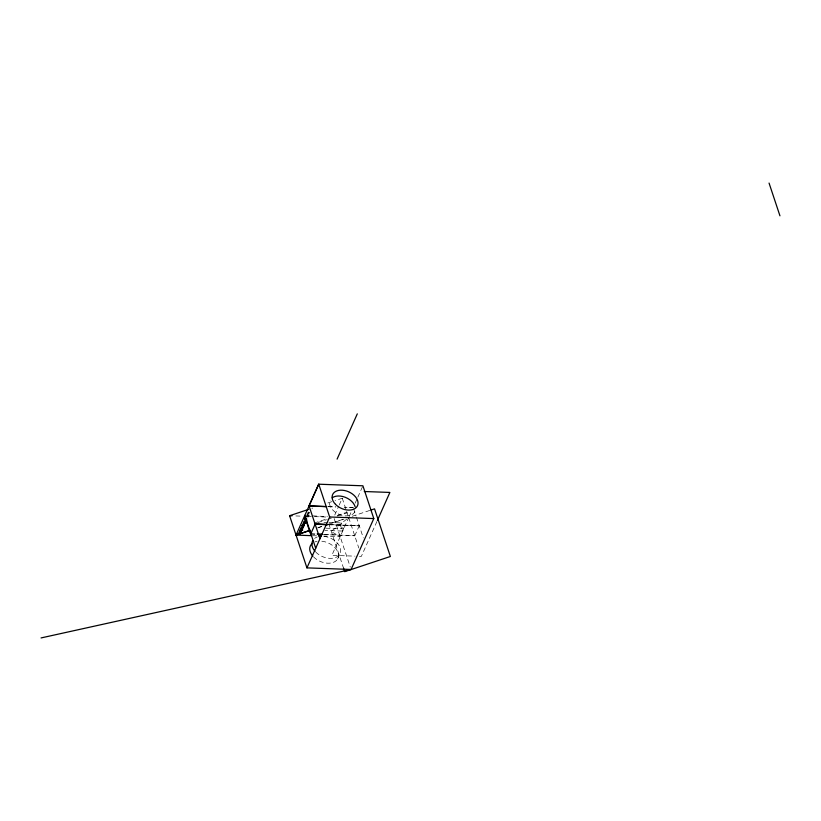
<?xml version="1.0" encoding="UTF-8"?>
<svg xmlns="http://www.w3.org/2000/svg" width="821" height="821" viewBox="0 0 821 821"><rect width="100%" height="100%" fill="white"/><g stroke="black" fill="none" stroke-linecap="round" stroke-linejoin="round"><path stroke-width="0.62" stroke-dasharray="4.11 3.08" d="M334.742 515.065L338.745 506.105M339.237 504.987L342.244 498.265L335.081 500.584M328.923 522.495L341.433 522.946L340.428 525.183L342.388 531.064L324.87 530.428M342.388 531.064L343.383 528.827L341.433 522.946M348.966 517.035L331.869 555.324L354.939 556.156M349.212 516.471L351.706 510.888M355.165 503.15L357.33 498.296M357.843 497.146L362.903 485.796M337.605 558.998L339.771 554.144M354.744 535.836L359.249 525.727L328.195 524.557M376.911 521.509L361.343 556.392L356.211 556.207M307.896 512.458L309.496 512.663M312.042 508.815L312.257 508.004M346.76 519.129L331.14 531.474L340.181 536.688L323.792 536.103M306.869 514.911C308.573 514.141 305.935 515.485 307.423 515.609L327.384 516.563M327.897 502.975L333.89 500.984M314.207 523.059L326.317 519.046M337.205 515.444L346.893 512.242M318.055 522.505L326.532 519.703M327.743 519.303L331.376 518.102M337.421 516.101L347.109 512.899M318.302 527.554L321.822 526.384M342.85 519.395L328.872 524.044L343.517 568.101M352.199 516.286L369.84 510.416M317.594 527.934L322.376 526.343M328.369 524.352L343.927 519.18M307.885 513.577L308.419 513.546L307.526 514.203M307.423 515.609C309.076 514.038 309.014 515.886 306.818 515.752M328.297 506.711L335.768 506.957M327.979 506.629L335.543 506.896M309.394 512.899L307.865 512.786M307.885 513.289L309.25 513.905L307.126 514.182M306.295 516.091L308.193 516.163L306.192 516.337M295.899 515.947L302.21 516.173M307.249 516.358L327.435 517.086M306.028 516.696L308.645 516.789L305.925 516.932M323.915 522.32L327.671 522.454M328.985 524.629L359.249 525.727M327.918 524.732L359.29 525.84M325.875 528.19L343.383 528.827M310.625 534.184L315.664 534.358M323.238 534.635L354.764 535.774L323.402 534.266M312.442 535.692L317.481 535.877M310.851 533.671L315.869 533.907M308.932 512.263L308.296 512.068M353.605 508.753L356.027 516.029M356.427 517.24L363.303 537.899M342.265 498.203L346.267 510.231M346.667 511.442L348.299 516.46M348.72 517.589L358.787 547.987M334.147 518.523L350.28 567.044M321.832 541.203A15.137 10.057 24.1 0 1 337.811 558.608A15.137 10.057 24.1 0 1 313.786 557.141M315.018 541.881A15.137 10.057 24.1 0 1 317.101 541.326M323.997 536.349A15.137 10.057 24.1 0 1 339.976 553.754A15.137 10.057 24.1 0 1 315.952 552.287M314.607 538.443A15.137 10.057 24.1 0 1 317.183 537.026M354.857 511.668A13.629 9.052 24.1 0 1 338.55 514.11A13.629 9.052 24.1 0 1 330.114 500.235M353.194 507.532L344.481 507.245L353.204 507.542"/><path stroke-width="1.23" d="M306.746 521.017L306.356 521.92L303.739 521.817L304.981 521.602C304.899 519.683 304.232 520.596 306.685 520.442M337.092 459.124L357.299 413.856M326.953 524.516L315.11 524.126L310.625 534.184L304.529 515.865M311.18 535.651L296.042 535.097L318.753 484.205L362.903 485.796L373.801 518.574L351.09 569.466L306.941 567.875L329.662 516.984L318.712 484.072L309.014 505.818L319.954 538.72M377.434 520.34L389.883 492.436L364.257 491.512M306.602 519.683L304.724 519.508L306.674 518.903M305.792 517.456L304.488 518.431L306.254 518.492M306.941 567.875L289.597 515.711L308.747 509.348M310.081 530.284L296.001 534.974L298.331 533.732L301.143 533.578L299.193 532.942C303.944 532.542 300.753 531.464 298.844 532.798C303.216 534.512 297.14 532.778 296.042 535.087L310.41 530.325M371.01 510.026L374.54 508.856L390.375 556.484L344.707 571.673L343.517 568.101M41.05 637.938L351.09 569.466M325.804 506.629L309.055 505.931L326.717 506.578M329.662 516.984L373.801 518.574M289.597 515.711L292.112 515.804M315.11 524.126L327.723 524.588M315.141 524.25L327.753 524.701M318.189 534.45L321.976 534.594M318.743 535.918L321.268 536.01M317.122 533.968L322.14 534.204M769.051 183.062L779.95 215.831M304.755 515.352L315.705 548.254M312.955 556.269A15.137 10.057 24.1 0 1 312.442 543.297M315.12 551.414A15.137 10.057 24.1 0 1 312.822 540.464M332.207 497.783A13.629 9.052 24.1 0 1 345.323 497.321A13.629 9.052 24.1 0 1 355.165 506.824M302.795 524.434L304.334 524.167L302.795 524.434M306.49 520.781L306.161 521.643L305.268 521.612L306.49 520.781M300.773 528.355C301.122 529.997 304.304 527.718 302.025 527.605C300.004 530.294 302.559 526.097 300.773 528.355M302.497 524.486C304.807 526.528 304.899 521.848 302.497 524.486M303.986 525.584C303.585 529.063 299.419 524.167 303.986 525.584M299.439 531.341C302.692 532.49 300.948 528.467 299.439 531.341M313.396 505.91L309.014 505.818L313.396 505.91M303.483 522.967L305.607 523.182L303.483 522.967M299.768 531.208L300.722 530.797L299.768 531.208M303.216 526.651C299.901 527.646 303.944 527.482 303.216 526.651M302.19 525.799L303.667 525.748L302.19 525.799M302.59 528.16L301.82 528.642L302.59 528.16M306.541 519.313L305.771 519.796L306.541 519.313M300.127 529.914L302.744 530.007L301.225 529.945L302.436 529.063L301.492 529.576C299.121 528.108 302.302 530.387 300.127 529.914M335.491 504.34A13.629 9.052 24.1 0 0 357.453 505.849A13.629 9.052 24.1 0 0 342.306 490.209A13.629 9.052 24.1 0 0 335.491 504.34"/></g></svg>
